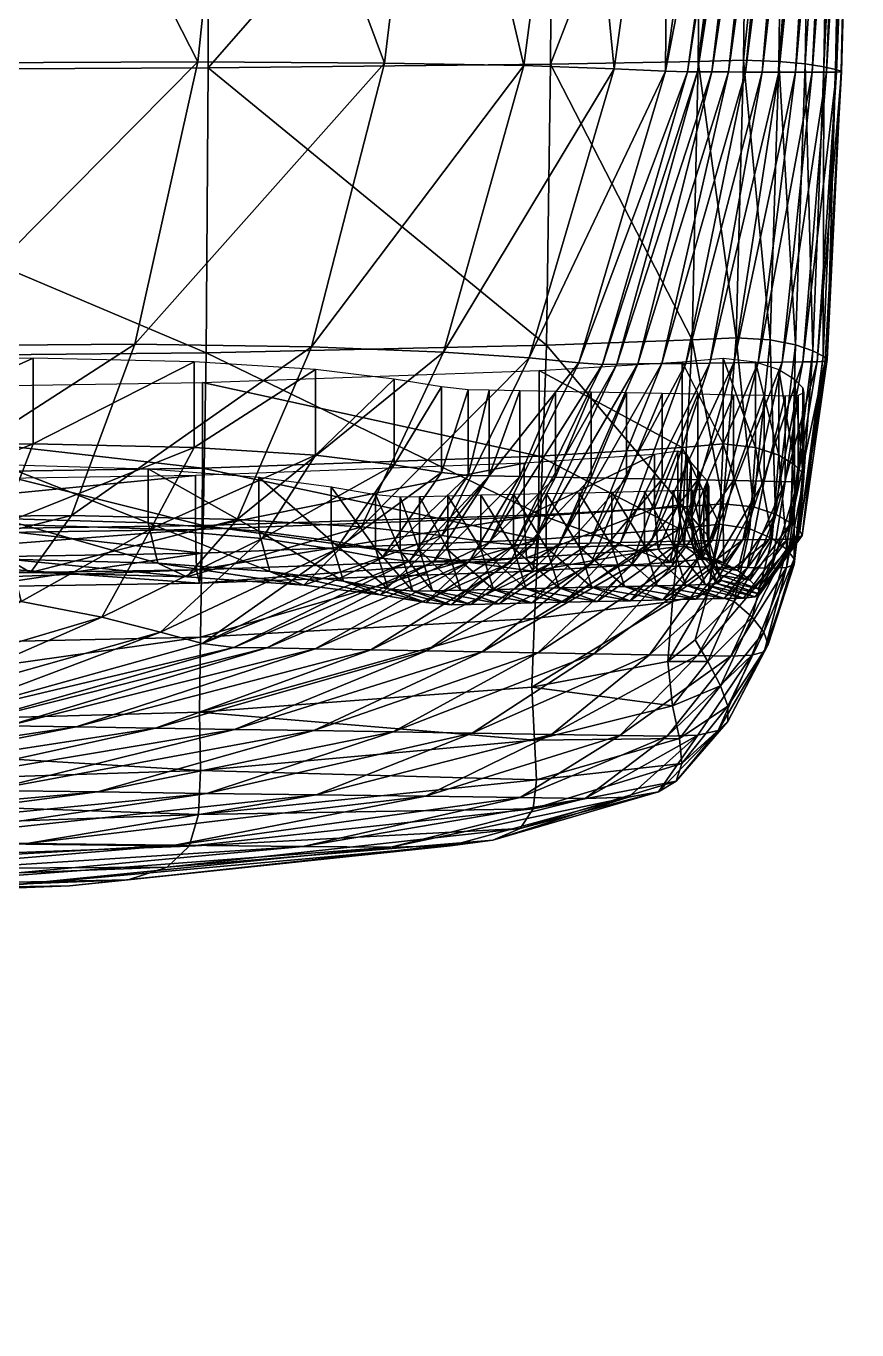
# Model space of a CAD drawing. Header units: centimetres. Extents: x -956 to 956, y -466 to 466.
# Drawn here: x -792.47 to -779.4, y -456.87 to -436.34 of the extents above; entities that cross this region are included whole.
import ezdxf

# ---------------------------------------------------------------- set-up
doc = ezdxf.new("R2010")
doc.units = ezdxf.units.CM
doc.layers.add('fabric', color=7, linetype='Continuous', true_color=0x3d8706)

msp = doc.modelspace()

# ---------------------------------------------------------------- meshes
at = {"layer": 'fabric', "color": 34, "true_color": 0xb1581a}
mesh = msp.add_polyface(dxfattribs=at)
corners = [(-780.172, -430.828, -108.571), (-779.984, -430.829, -154.831), (-779.778, -417.967, -154.821), (-779.927, -417.967, -108.558), (-780.361, -430.827, -74.047), (-780.077, -417.967, -74.031), (-786.093, -430.765, 118.006), (-785.693, -417.951, 118.192), (-788.784, -417.95, 120.859), (-789.13, -430.759, 120.625), (-783.825, -430.781, 113.55), (-783.387, -417.955, 113.682), (-782.357, -430.799, 105.519), (-781.895, -417.96, 105.601), (-781.535, -430.815, 94.199), (-781.064, -417.964, 94.244), (-781.178, -436.881, -360.344), (-781.101, -430.758, -360.38), (-780.533, -430.765, -360.04), (-780.484, -417.951, -360.056), (-781.058, -417.949, -360.4), (-780.053, -417.955, -359), (-780.108, -430.781, -358.988), (-779.746, -417.96, -356.595), (-779.807, -430.799, -356.588), (-781.831, -430.765, -360.645), (-781.797, -417.951, -360.668), (-781.892, -436.898, -360.603), (-784.175, -430.782, -360.771), (-784.151, -417.955, -360.797), (-789.584, -430.806, -360.698), (-789.572, -417.961, -360.725), (-800.101, -430.827, -360.467), (-800.098, -417.966, -360.495), (-792.632, -417.951, 123.413), (-792.906, -430.765, 123.143), (-801.034, -417.956, 125.303), (-781.203, -430.82, 79.874), (-781.091, -430.821, 59.372), (-780.653, -417.965, 59.402), (-780.741, -417.965, 79.905), (-780.928, -430.822, 29.523), (-780.739, -430.824, -5), (-780.375, -417.966, -4.977), (-780.524, -417.965, 29.549), (-780.55, -430.825, -39.524), (-780.226, -417.966, -39.504), (-779.795, -430.831, -224.563), (-779.629, -417.967, -224.557), (-779.71, -393.524, -154.818)]
mesh.append_faces([[corners[k] for k in face] for face in [(0, 1, 2), (2, 3, 0), (4, 0, 3), (3, 5, 4), (6, 7, 8), (8, 9, 6), (7, 6, 10), (10, 11, 7), (12, 13, 11), (11, 10, 12), (13, 12, 14), (14, 15, 13), (16, 17, 18), (19, 18, 17), (17, 20, 19), (18, 19, 21), (21, 22, 18), (23, 24, 22), (22, 21, 23), (25, 26, 20), (20, 17, 25), (27, 25, 17), (26, 25, 28), (28, 29, 26), (30, 31, 29), (29, 28, 30), (31, 30, 32), (32, 33, 31), (34, 35, 9), (9, 8, 34), (35, 34, 36), (37, 38, 39), (39, 40, 37), (14, 37, 40), (40, 15, 14), (41, 42, 43), (43, 44, 41), (38, 41, 44), (44, 39, 38), (45, 4, 5), (5, 46, 45), (42, 45, 46), (46, 43, 42), (1, 47, 48), (48, 2, 1), (3, 2, 49)]], dxfattribs={"vtx2": -1, "color": 34})
mesh = msp.add_polyface(dxfattribs=at)
corners = [(-779.38, -417.968, -335.709), (-779.471, -430.831, -335.709), (-779.5, -430.827, -345.601), (-779.643, -437.052, -345.598), (-779.637, -437.065, -335.709), (-779.735, -437.026, -352.298), (-779.611, -430.816, -352.304), (-779.422, -417.966, -345.602), (-779.519, -430.833, -321.86), (-779.631, -430.832, -289.622), (-779.872, -437.069, -289.629), (-779.716, -437.069, -321.863), (-779.412, -417.968, -321.858), (-779.795, -430.831, -224.563), (-779.5, -417.968, -289.618), (-776.19, -439.658, -107.842), (-777.118, -424.682, -107.842), (-777.118, -424.682, -126.787), (-776.189, -439.659, -126.787), (-776.19, -439.657, -86.292), (-777.118, -424.682, -86.292), (-776.19, -439.656, -64.742), (-777.118, -424.682, -64.742), (-775.533, -439.608, -45.96), (-776.43, -424.682, -45.889), (-772.465, -439.364, -155.423), (-773.286, -424.682, -155.382), (-767.539, -424.682, -158.02), (-766.966, -439.299, -158.213), (-775.258, -439.585, -149.811), (-776.16, -424.682, -149.801), (-776.189, -439.659, -140.521), (-777.118, -424.682, -140.521), (-773.56, -439.466, -32.712), (-774.369, -424.682, -32.431), (-771.482, -439.42, -24.6), (-772.247, -424.682, -24.079), (-767.774, -424.543, -18.064), (-769.455, -424.682, -18.646), (-768.71, -439.14, -19.294), (-767.087, -438.753, -18.688), (-769.56, -439.219, -18.9), (-770.298, -424.682, -18.285), (-770.99, -424.682, -19.415), (-770.222, -439.368, -20.03), (-768.922, -439.16, -18.278), (-769.665, -424.682, -17.638), (-770.508, -439.657, -21.223), (-771.38, -424.682, -20.543), (-769.455, -424.682, -17.959), (-768.71, -439.14, -18.608), (-769.455, -424.682, -18.765), (-768.71, -439.14, -19.414)]
mesh.append_faces([[corners[k] for k in face] for face in [(0, 1, 2), (3, 2, 1), (1, 4, 3), (2, 3, 5), (5, 6, 2), (7, 2, 6), (8, 9, 10), (1, 8, 11), (11, 4, 1), (8, 1, 0), (9, 8, 12), (13, 9, 14), (15, 16, 17), (17, 18, 15), (16, 15, 19), (19, 20, 16), (21, 22, 20), (20, 19, 21), (22, 21, 23), (23, 24, 22), (25, 26, 27), (27, 28, 25), (26, 25, 29), (29, 30, 26), (31, 32, 30), (30, 29, 31), (32, 31, 18), (18, 17, 32), (33, 34, 24), (24, 23, 33), (34, 33, 35), (35, 36, 34), (37, 38, 39), (39, 40, 37), (41, 42, 43), (43, 44, 41), (42, 41, 45), (45, 46, 42), (47, 48, 36), (36, 35, 47), (48, 47, 44), (44, 43, 48), (49, 46, 45), (45, 50, 49), (51, 49, 50), (50, 52, 51)]], dxfattribs={"vtx2": -1, "color": 34})
mesh = msp.add_polyface(dxfattribs=at)
corners = [(-780.172, -430.828, -108.571), (-780.361, -430.827, -74.047), (-780.888, -437.067, -74.078), (-780.625, -437.067, -108.595), (-779.984, -430.829, -154.831), (-780.362, -437.068, -154.849), (-786.832, -436.926, 117.663), (-786.093, -430.765, 118.006), (-789.13, -430.759, 120.625), (-789.768, -436.907, 120.193), (-784.636, -436.965, 113.304), (-783.825, -430.781, 113.55), (-783.215, -437.013, 105.367), (-782.357, -430.799, 105.519), (-782.409, -437.051, 94.116), (-781.535, -430.815, 94.199), (-780.533, -430.765, -360.04), (-780.623, -436.898, -360.012), (-781.178, -436.881, -360.344), (-780.108, -430.781, -358.988), (-780.208, -436.937, -358.968), (-779.807, -430.799, -356.588), (-779.918, -436.984, -356.575), (-779.611, -430.816, -352.304), (-779.735, -437.026, -352.298), (-781.101, -430.758, -360.38), (-781.892, -436.898, -360.603), (-781.831, -430.765, -360.645), (-784.217, -436.941, -360.726), (-784.175, -430.782, -360.771), (-789.606, -437, -360.648), (-789.584, -430.806, -360.698), (-800.106, -437.051, -360.415), (-800.101, -430.827, -360.467), (-792.906, -430.765, 123.143), (-793.412, -436.921, 122.645), (-801.224, -430.782, 125.005), (-781.203, -430.82, 79.874), (-782.06, -437.064, 79.816), (-781.091, -430.821, 59.372), (-781.904, -437.064, 59.318), (-780.928, -430.822, 29.523), (-781.677, -437.065, 29.474), (-780.739, -430.824, -5), (-781.414, -437.065, -5.043), (-780.55, -430.825, -39.524), (-781.151, -437.066, -39.561), (-779.795, -430.831, -224.563), (-780.099, -437.068, -224.575), (-779.631, -430.832, -289.622), (-779.872, -437.069, -289.629)]
mesh.append_faces([[corners[k] for k in face] for face in [(0, 1, 2), (2, 3, 0), (4, 0, 3), (3, 5, 4), (6, 7, 8), (8, 9, 6), (7, 6, 10), (10, 11, 7), (12, 13, 11), (11, 10, 12), (13, 12, 14), (14, 15, 13), (16, 17, 18), (17, 16, 19), (19, 20, 17), (21, 22, 20), (20, 19, 21), (22, 21, 23), (23, 24, 22), (25, 18, 26), (27, 26, 28), (28, 29, 27), (30, 31, 29), (29, 28, 30), (31, 30, 32), (32, 33, 31), (34, 35, 9), (9, 8, 34), (35, 34, 36), (37, 15, 14), (14, 38, 37), (39, 37, 38), (38, 40, 39), (41, 39, 40), (40, 42, 41), (43, 41, 42), (42, 44, 43), (45, 43, 44), (44, 46, 45), (1, 45, 46), (46, 2, 1), (47, 4, 5), (5, 48, 47), (49, 47, 48), (48, 50, 49)]], dxfattribs={"vtx2": -1, "color": 34})
mesh = msp.add_polyface(dxfattribs=at)
corners = [(-780.247, -443.384, -352.271), (-780.229, -443.466, -345.587), (-780.385, -444.822, -345.587), (-780.247, -442.036, -352.271), (-780.229, -442.118, -345.587), (-780.321, -443.506, -335.709), (-780.321, -442.157, -335.709), (-780.376, -441.9, -356.523), (-780.088, -441.453, -356.556), (-780.361, -441.359, -358.937), (-780.208, -436.937, -358.968), (-779.918, -436.984, -356.575), (-779.926, -441.539, -352.288), (-779.735, -437.026, -352.298), (-780.294, -444.287, -352.262), (-780.435, -444.162, -356.484), (-779.861, -441.591, -345.594), (-779.643, -437.052, -345.598), (-779.893, -441.618, -335.709), (-779.637, -437.065, -335.709), (-780.32, -444.402, -335.711), (-780.255, -444.363, -345.589), (-779.872, -437.069, -289.629), (-779.716, -437.069, -321.863), (-779.519, -430.833, -321.86), (-780.02, -441.628, -321.867), (-780.488, -444.419, -321.874), (-780.245, -441.631, -289.639), (-780.572, -441.635, -224.594), (-780.099, -437.068, -224.575), (-775.533, -439.608, -45.96), (-776.19, -439.656, -64.742), (-773.408, -450.504, -64.742), (-776.19, -439.657, -86.292), (-773.407, -450.508, -86.292), (-776.19, -439.658, -107.842), (-773.405, -450.512, -107.842), (-776.189, -439.659, -126.787), (-773.404, -450.515, -126.787), (-776.189, -439.659, -140.521), (-773.404, -450.515, -140.521), (-775.258, -439.585, -149.811), (-772.553, -450.22, -149.746), (-772.465, -439.364, -155.423), (-770.002, -449.336, -155.16), (-766.966, -439.299, -158.213), (-765.248, -449.076, -157.828), (-771.482, -439.42, -24.6), (-773.56, -439.466, -32.712), (-771.081, -449.747, -33.206), (-772.827, -450.313, -46.083), (-767.087, -438.753, -18.688), (-768.71, -439.14, -19.294), (-766.474, -448.44, -20.468), (-767.306, -448.756, -20.006), (-769.56, -439.219, -18.9), (-770.222, -439.368, -20.03), (-766.682, -448.519, -19.435), (-768.922, -439.16, -18.278), (-767.799, -450.508, -22.56), (-770.508, -439.657, -21.223), (-768.71, -439.14, -19.414), (-768.71, -439.14, -18.608), (-766.474, -448.44, -19.782)]
mesh.append_faces([[corners[k] for k in face] for face in [(0, 1, 2), (1, 0, 3), (3, 4, 1), (5, 1, 4), (4, 6, 5), (7, 3, 0), (8, 9, 10), (10, 11, 8), (12, 8, 11), (11, 13, 12), (8, 12, 14), (14, 15, 8), (16, 12, 13), (13, 17, 16), (18, 16, 17), (17, 19, 18), (16, 18, 20), (20, 21, 16), (12, 16, 21), (21, 14, 12), (22, 23, 24), (18, 25, 26), (26, 20, 18), (25, 18, 19), (19, 23, 25), (27, 25, 23), (23, 22, 27), (28, 27, 22), (22, 29, 28), (30, 31, 32), (31, 33, 34), (33, 35, 36), (35, 37, 38), (37, 39, 40), (39, 41, 42), (41, 43, 44), (43, 45, 46), (47, 48, 49), (48, 30, 50), (51, 52, 53), (54, 55, 56), (57, 58, 55), (59, 60, 47), (56, 60, 59), (61, 62, 63), (62, 58, 57)]], dxfattribs={"vtx2": -1, "color": 34})
mesh = msp.add_polyface(dxfattribs=at)
corners = [(-792.549, -445.4, 115.448), (-790.508, -444.256, 116.066), (-792.847, -444.183, 118.112), (-794.305, -445.272, 117.127), (-791.28, -445.649, 111.873), (-795.776, -444.256, 120.159), (-796.69, -445.4, 118.779), (-789.827, -442.976, 116.272), (-792.361, -442.921, 118.441), (-789.827, -441.627, 116.272), (-792.361, -441.573, 118.441), (-800.129, -443.466, -360.202), (-789.696, -443.303, -360.444), (-789.704, -444.642, -360.39), (-800.131, -444.822, -360.145), (-800.129, -442.118, -360.202), (-789.696, -441.954, -360.444), (-795.472, -442.976, 120.619), (-795.472, -441.627, 120.619), (-800.127, -444.356, -360.065), (-789.685, -444.208, -360.305), (-789.742, -445.116, -359.68), (-800.146, -445.279, -359.438), (-789.789, -444.904, -359.078), (-789.148, -444.109, 116.527), (-791.754, -444.047, 118.77), (-792.402, -444.945, 118.084), (-789.941, -445.014, 115.973), (-792.758, -444.733, 117.595), (-790.396, -444.801, 115.576), (-795.459, -444.975, 120.234), (-794.975, -444.075, 121.009), (-795.713, -444.763, 119.686), (-789.639, -441.485, -360.573), (-800.115, -441.587, -360.336), (-800.106, -437.051, -360.415), (-789.606, -437, -360.648), (-794.197, -441.374, 121.873), (-790.759, -441.352, 119.524), (-789.768, -436.907, 120.193), (-793.412, -436.921, 122.645), (-802.117, -441.446, 123.608), (-792.876, -444.095, 117.432), (-795.797, -444.125, 119.503), (-795.797, -443.275, 119.503), (-792.876, -443.245, 117.432), (-790.547, -444.164, 115.444), (-790.547, -443.314, 115.444), (-800.166, -444.429, -358.634), (-789.805, -444.266, -358.877), (-789.805, -443.416, -358.876), (-800.161, -445.067, -358.835)]
mesh.append_faces([[corners[k] for k in face] for face in [(0, 1, 2), (2, 3, 0), (1, 0, 4), (5, 6, 3), (3, 2, 5), (7, 8, 2), (2, 1, 7), (8, 7, 9), (9, 10, 8), (11, 12, 13), (13, 14, 11), (12, 11, 15), (15, 16, 12), (8, 17, 5), (5, 2, 8), (17, 8, 10), (10, 18, 17), (19, 20, 21), (22, 21, 23), (24, 25, 26), (27, 26, 28), (28, 29, 27), (30, 26, 25), (25, 31, 30), (26, 30, 32), (32, 28, 26), (33, 34, 35), (35, 36, 33), (34, 33, 20), (20, 19, 34), (37, 38, 39), (39, 40, 37), (41, 37, 40), (38, 37, 31), (31, 25, 38), (42, 43, 44), (44, 45, 42), (43, 42, 28), (28, 32, 43), (46, 42, 45), (45, 47, 46), (42, 46, 29), (29, 28, 42), (48, 49, 50), (51, 23, 49)]], dxfattribs={"vtx2": -1, "color": 34})
mesh = msp.add_polyface(dxfattribs=at)
corners = [(-791.28, -445.649, 111.873), (-788.757, -444.41, 112.2), (-790.508, -444.256, 116.066), (-790.356, -445.886, 104.532), (-787.596, -444.582, 104.696), (-789.728, -445.963, -360.228), (-789.704, -444.642, -360.39), (-784.413, -444.425, -360.486), (-787.917, -443.098, 112.31), (-789.827, -442.976, 116.272), (-787.917, -441.75, 112.31), (-789.827, -441.627, 116.272), (-786.677, -443.248, 104.751), (-786.873, -444.718, 93.75), (-785.934, -443.372, 93.78), (-786.677, -441.9, 104.751), (-789.696, -443.303, -360.444), (-784.394, -443.112, -360.535), (-789.696, -441.954, -360.444), (-784.495, -444.926, -359.779), (-789.742, -445.116, -359.68), (-789.685, -444.208, -360.305), (-784.597, -444.713, -359.184), (-789.789, -444.904, -359.078), (-788.099, -445.144, 112.085), (-786.898, -445.296, 104.606), (-785.927, -444.364, 104.858), (-787.194, -444.226, 112.487), (-789.941, -445.014, 115.973), (-789.148, -444.109, 116.527), (-792.402, -444.945, 118.084), (-790.396, -444.801, 115.576), (-788.633, -444.931, 111.796), (-784.283, -441.366, -360.655), (-789.639, -441.485, -360.573), (-789.606, -437, -360.648), (-784.374, -444.036, -360.395), (-790.759, -441.352, 119.524), (-787.981, -441.394, 117.13), (-786.832, -436.926, 117.663), (-789.768, -436.907, 120.193), (-791.754, -444.047, 118.77), (-785.899, -441.474, 112.922), (-788.81, -444.294, 111.7), (-790.547, -444.164, 115.444), (-790.547, -443.314, 115.444), (-788.81, -443.444, 111.7), (-787.667, -444.446, 104.363), (-787.667, -443.596, 104.363), (-786.972, -444.567, 93.561), (-786.972, -443.717, 93.561), (-786.774, -445.204, 93.595), (-787.474, -445.083, 104.424), (-784.631, -443.226, -358.985), (-789.805, -443.416, -358.876), (-789.805, -444.266, -358.877), (-784.631, -444.076, -358.985), (-786.583, -444.604, 79.423)]
mesh.append_faces([[corners[k] for k in face] for face in [(0, 1, 2), (3, 4, 1), (5, 6, 7), (8, 9, 2), (2, 1, 8), (9, 8, 10), (10, 11, 9), (12, 8, 1), (1, 4, 12), (4, 13, 14), (8, 12, 15), (15, 10, 8), (7, 6, 16), (17, 16, 18), (19, 20, 21), (22, 23, 20), (24, 25, 26), (26, 27, 24), (28, 24, 27), (27, 29, 28), (30, 28, 29), (24, 28, 31), (31, 32, 24), (33, 34, 35), (36, 21, 34), (37, 38, 39), (39, 40, 37), (38, 37, 41), (41, 29, 38), (42, 38, 29), (29, 27, 42), (43, 44, 45), (45, 46, 43), (44, 43, 32), (32, 31, 44), (47, 43, 46), (46, 48, 47), (49, 47, 48), (48, 50, 49), (47, 49, 51), (51, 52, 47), (43, 47, 52), (52, 32, 43), (53, 54, 55), (56, 55, 23), (57, 49, 50)]], dxfattribs={"vtx2": -1, "color": 34})
mesh = msp.add_polyface(dxfattribs=at)
corners = [(-783.579, -443.455, -39.709), (-783.019, -443.466, -74.201), (-783.019, -442.118, -74.201), (-783.579, -442.107, -39.709), (-784.139, -443.444, -5.217), (-784.139, -442.095, -5.217), (-785.934, -443.372, 93.78), (-786.677, -443.248, 104.751), (-787.596, -444.582, 104.696), (-785.934, -442.023, 93.78), (-786.677, -441.9, 104.751), (-782.147, -442.975, -360.43), (-784.394, -443.112, -360.535), (-784.394, -441.763, -360.535), (-789.696, -443.303, -360.444), (-784.413, -444.425, -360.486), (-789.696, -441.954, -360.444), (-789.606, -437, -360.648), (-784.217, -436.941, -360.726), (-784.283, -441.366, -360.655), (-789.639, -441.485, -360.573), (-784.374, -444.036, -360.395), (-781.986, -441.282, -360.54), (-782.13, -443.913, -360.292), (-784.552, -441.568, 105.129), (-783.773, -441.645, 93.986), (-782.409, -437.051, 94.116), (-783.215, -437.013, 105.367), (-785.899, -441.474, 112.922), (-784.636, -436.965, 113.304), (-787.194, -444.226, 112.487), (-785.927, -444.364, 104.858), (-785.179, -444.474, 93.837), (-787.981, -441.394, 117.13), (-786.832, -436.926, 117.663), (-784.631, -444.076, -358.985), (-782.583, -443.94, -358.93), (-782.583, -443.09, -358.93), (-784.631, -443.226, -358.985), (-789.805, -444.266, -358.877), (-785.515, -443.417, 79.581), (-785.183, -443.423, 59.098), (-785.183, -442.075, 59.098), (-785.515, -442.068, 79.581), (-786.873, -444.718, 93.75), (-784.699, -443.433, 29.276), (-784.699, -442.084, 29.276), (-783.398, -441.669, 79.725), (-782.06, -437.064, 79.816), (-784.783, -444.508, 79.62), (-783.173, -441.666, 59.233), (-784.497, -444.501, 59.134), (-782.845, -441.662, 29.397), (-784.08, -444.493, 29.308), (-782.466, -441.657, -5.111), (-783.599, -444.483, -5.189), (-783.117, -444.473, -39.685), (-782.088, -441.653, -39.618)]
mesh.append_faces([[corners[k] for k in face] for face in [(0, 1, 2), (2, 3, 0), (4, 0, 3), (3, 5, 4), (6, 7, 8), (7, 6, 9), (9, 10, 7), (11, 12, 13), (14, 12, 15), (16, 13, 12), (17, 18, 19), (20, 19, 21), (22, 19, 18), (23, 21, 19), (24, 25, 26), (26, 27, 24), (28, 24, 27), (27, 29, 28), (24, 28, 30), (30, 31, 24), (25, 24, 31), (31, 32, 25), (33, 28, 29), (29, 34, 33), (35, 36, 37), (37, 38, 35), (39, 35, 38), (40, 41, 42), (42, 43, 40), (6, 40, 43), (43, 9, 6), (40, 6, 44), (45, 4, 5), (5, 46, 45), (41, 45, 46), (46, 42, 41), (25, 47, 48), (47, 25, 32), (32, 49, 47), (50, 47, 49), (49, 51, 50), (52, 50, 51), (51, 53, 52), (54, 52, 53), (53, 55, 54), (55, 56, 57)]], dxfattribs={"vtx2": -1, "color": 34})
mesh = msp.add_polyface(dxfattribs=at)
corners = [(-781.5, -442.921, -360.195), (-780.994, -442.976, -359.893), (-781.078, -444.256, -359.875), (-781.5, -441.573, -360.195), (-780.994, -441.627, -359.893), (-782.147, -442.975, -360.43), (-781.56, -444.183, -360.167), (-784.394, -443.112, -360.535), (-782.185, -444.256, -360.391), (-784.394, -441.763, -360.535), (-782.147, -441.627, -360.43), (-784.217, -436.941, -360.726), (-781.892, -436.898, -360.603), (-781.986, -441.282, -360.54), (-781.297, -441.248, -360.29), (-781.178, -436.881, -360.344), (-781.498, -443.864, -360.066), (-782.13, -443.913, -360.292), (-784.283, -441.366, -360.655), (-781.023, -443.914, -359.787), (-781.709, -441.648, -74.126), (-781.33, -441.644, -108.633), (-780.625, -437.067, -108.595), (-782.636, -444.463, -74.182), (-782.154, -444.453, -108.678), (-780.951, -441.639, -154.877), (-781.672, -444.443, -154.911), (-781.872, -443.366, -356.095), (-782.004, -443.215, -358.09), (-782.004, -444.065, -358.09), (-782.068, -443.092, -358.771), (-782.068, -443.942, -358.771), (-782.212, -443.037, -358.822), (-782.212, -443.887, -358.822), (-782.583, -443.09, -358.93), (-782.583, -443.94, -358.93), (-780.855, -442.161, -289.655), (-781.339, -442.151, -224.623), (-781.339, -443.499, -224.623), (-781.899, -443.488, -154.922), (-781.899, -442.14, -154.922), (-782.459, -443.477, -108.693), (-782.459, -442.129, -108.693), (-783.019, -443.466, -74.201), (-783.019, -442.118, -74.201), (-783.398, -441.669, 79.725), (-783.173, -441.666, 59.233), (-781.904, -437.064, 59.318), (-782.06, -437.064, 79.816), (-782.409, -437.051, 94.116), (-783.773, -441.645, 93.986), (-782.845, -441.662, 29.397), (-782.466, -441.657, -5.111), (-781.414, -437.065, -5.043), (-781.677, -437.065, 29.474), (-782.088, -441.653, -39.618), (-780.888, -437.067, -74.078), (-781.151, -437.066, -39.561), (-783.599, -444.483, -5.189), (-783.117, -444.473, -39.685), (-781.191, -444.433, -224.617), (-780.572, -441.635, -224.594)]
mesh.append_faces([[corners[k] for k in face] for face in [(0, 1, 2), (1, 0, 3), (3, 4, 1), (5, 0, 6), (7, 5, 8), (9, 10, 5), (0, 5, 10), (10, 3, 0), (11, 12, 13), (14, 13, 12), (12, 15, 14), (13, 14, 16), (16, 17, 13), (18, 13, 17), (19, 16, 14), (20, 21, 22), (21, 20, 23), (23, 24, 21), (25, 21, 24), (24, 26, 25), (27, 28, 29), (28, 30, 31), (30, 32, 33), (32, 34, 35), (36, 37, 38), (39, 38, 37), (37, 40, 39), (41, 39, 40), (40, 42, 41), (43, 41, 42), (42, 44, 43), (45, 46, 47), (47, 48, 45), (48, 49, 50), (51, 52, 53), (53, 54, 51), (46, 51, 54), (54, 47, 46), (55, 20, 56), (56, 57, 55), (52, 55, 57), (57, 53, 52), (55, 52, 58), (20, 55, 59), (59, 23, 20), (26, 60, 61)]], dxfattribs={"vtx2": -1, "color": 34})
mesh = msp.add_polyface(dxfattribs=at)
corners = [(-780.229, -443.466, -345.587), (-780.321, -443.506, -335.709), (-780.503, -444.866, -335.709), (-780.385, -444.822, -345.587), (-780.384, -444.732, -352.269), (-780.247, -443.384, -352.271), (-780.994, -442.976, -359.893), (-780.622, -443.098, -358.883), (-780.727, -444.41, -358.874), (-781.078, -444.256, -359.875), (-780.994, -441.627, -359.893), (-780.622, -441.75, -358.883), (-780.376, -443.248, -356.523), (-780.497, -444.582, -356.518), (-780.376, -441.9, -356.523), (-781.023, -443.914, -359.787), (-780.678, -444.026, -358.808), (-781.272, -444.915, -358.495), (-780.435, -444.162, -356.484), (-781.08, -445.065, -356.315), (-780.294, -444.287, -352.262), (-780.952, -445.203, -352.208), (-780.255, -444.363, -345.589), (-780.923, -445.287, -345.581), (-780.759, -441.282, -359.968), (-781.297, -441.248, -360.29), (-781.178, -436.881, -360.344), (-780.623, -436.898, -360.012), (-780.361, -441.359, -358.937), (-780.208, -436.937, -358.968), (-780.088, -441.453, -356.556), (-781.33, -441.644, -108.633), (-780.951, -441.639, -154.877), (-780.362, -437.068, -154.849), (-780.625, -437.067, -108.595), (-780.888, -437.067, -74.078), (-781.709, -441.648, -74.126), (-780.522, -443.516, -321.874), (-780.855, -443.509, -289.655), (-781.117, -444.869, -289.657), (-780.737, -444.877, -321.875), (-780.321, -442.157, -335.709), (-780.522, -442.167, -321.874), (-780.855, -442.161, -289.655), (-781.339, -443.499, -224.623), (-780.02, -441.628, -321.867), (-780.245, -441.631, -289.639), (-780.774, -444.425, -289.652), (-780.488, -444.419, -321.874), (-780.572, -441.635, -224.594), (-781.672, -444.443, -154.911), (-781.191, -444.433, -224.617), (-780.099, -437.068, -224.575)]
mesh.append_faces([[corners[k] for k in face] for face in [(0, 1, 2), (2, 3, 0), (3, 4, 5), (6, 7, 8), (8, 9, 6), (7, 6, 10), (10, 11, 7), (12, 5, 4), (4, 13, 12), (7, 12, 13), (13, 8, 7), (12, 7, 11), (11, 14, 12), (5, 12, 14), (15, 16, 17), (16, 18, 19), (18, 20, 21), (20, 22, 23), (24, 25, 26), (26, 27, 24), (28, 24, 27), (27, 29, 28), (24, 28, 16), (16, 15, 24), (25, 24, 15), (28, 30, 18), (18, 16, 28), (31, 32, 33), (33, 34, 31), (34, 35, 36), (37, 38, 39), (39, 40, 37), (1, 37, 40), (40, 2, 1), (37, 1, 41), (41, 42, 37), (38, 37, 42), (42, 43, 38), (44, 38, 43), (45, 46, 47), (47, 48, 45), (49, 32, 50), (46, 49, 51), (51, 47, 46), (32, 49, 52), (52, 33, 32)]], dxfattribs={"vtx2": -1, "color": 34})
mesh = msp.add_polyface(dxfattribs=at)
corners = [(-780.853, -446.194, -345.584), (-780.385, -444.822, -345.587), (-780.503, -444.866, -335.709), (-780.792, -446.078, -352.262), (-780.384, -444.732, -352.269), (-780.86, -445.886, -356.504), (-780.497, -444.582, -356.518), (-780.923, -445.287, -345.581), (-780.952, -445.203, -352.208), (-780.294, -444.287, -352.262), (-780.998, -445.33, -335.714), (-780.255, -444.363, -345.589), (-780.32, -444.402, -335.711), (-780.488, -444.419, -321.874), (-781.181, -445.349, -321.884), (-773.408, -450.504, -64.742), (-773.407, -450.508, -86.292), (-770.32, -456.848, -86.32), (-770.319, -456.848, -64.725), (-772.827, -450.313, -46.083), (-769.81, -456.519, -46.151), (-775.533, -439.608, -45.96), (-776.19, -439.656, -64.742), (-773.405, -450.512, -107.842), (-773.404, -450.515, -126.787), (-770.313, -456.862, -126.773), (-770.315, -456.853, -107.868), (-776.19, -439.657, -86.292), (-776.19, -439.658, -107.842), (-773.404, -450.515, -140.521), (-772.553, -450.22, -149.746), (-769.569, -456.371, -149.504), (-770.321, -456.871, -140.439), (-776.189, -439.659, -126.787), (-776.189, -439.659, -140.521), (-764.39, -453.566, -156.987), (-767.286, -454.854, -154.609), (-770.002, -449.336, -155.16), (-775.258, -439.585, -149.811), (-765.248, -449.076, -157.828), (-772.465, -439.364, -155.423), (-771.081, -449.747, -33.206), (-768.287, -455.528, -33.667), (-769.096, -449.56, -25.551), (-766.679, -454.663, -26.526), (-771.482, -439.42, -24.6), (-773.56, -439.466, -32.712), (-770.222, -439.368, -20.03), (-767.845, -449.352, -21.16), (-767.306, -448.756, -20.006), (-769.56, -439.219, -18.9), (-766.682, -448.519, -19.435), (-767.799, -450.508, -22.56), (-765.915, -454.714, -23.982), (-766.474, -448.44, -19.782), (-766.474, -448.44, -20.587), (-768.71, -439.14, -19.414), (-768.71, -439.14, -18.608)]
mesh.append_faces([[corners[k] for k in face] for face in [(0, 1, 2), (1, 0, 3), (3, 4, 1), (5, 6, 4), (4, 3, 5), (7, 8, 9), (10, 7, 11), (11, 12, 10), (12, 13, 14), (15, 16, 17), (17, 18, 15), (19, 15, 18), (18, 20, 19), (15, 19, 21), (16, 15, 22), (23, 24, 25), (25, 26, 23), (16, 23, 26), (26, 17, 16), (23, 16, 27), (24, 23, 28), (29, 30, 31), (31, 32, 29), (24, 29, 32), (32, 25, 24), (29, 24, 33), (30, 29, 34), (35, 36, 37), (30, 37, 36), (36, 31, 30), (37, 30, 38), (39, 37, 40), (41, 19, 20), (20, 42, 41), (43, 41, 42), (42, 44, 43), (41, 43, 45), (19, 41, 46), (47, 48, 49), (50, 49, 51), (45, 43, 52), (53, 52, 43), (43, 44, 53), (52, 48, 47), (54, 55, 56), (51, 54, 57)]], dxfattribs={"vtx2": -1, "color": 34})
mesh = msp.add_polyface(dxfattribs=at)
corners = [(-801.78, -449.11, -5.201), (-799.45, -449.135, -39.696), (-793.069, -448.378, -39.762), (-795.791, -446.004, 116.233), (-797.763, -446.349, 116.78), (-798.544, -447.047, 114.461), (-805.612, -447.587, 114.128), (-806.827, -448.212, 109.531), (-799.099, -447.559, 110.518), (-795.408, -446.349, 114.79), (-794.916, -446.728, 111.316), (-799.495, -447.953, 103.645), (-794.48, -447.048, 104.2), (-799.535, -448.208, 93.439), (-789.756, -448.757, -358.618), (-800.201, -449.126, -358.318), (-800.137, -448.401, -359.37), (-789.905, -449.253, -356.235), (-800.41, -449.644, -355.918), (-790.249, -449.584, -352.005), (-800.84, -449.99, -351.725), (-791.786, -449.878, -335.668), (-802.627, -450.297, -335.67), (-801.567, -450.197, -345.295), (-790.866, -449.782, -345.432), (-796.69, -445.4, 118.779), (-795.776, -444.256, 120.159), (-803.159, -444.425, 121.651), (-803.631, -445.668, 119.936), (-795.472, -442.976, 120.619), (-803.002, -443.112, 122.223), (-795.472, -441.627, 120.619), (-803.002, -441.763, 122.223), (-789.742, -445.116, -359.68), (-800.146, -445.279, -359.438), (-800.127, -444.356, -360.065), (-789.789, -444.904, -359.078), (-800.161, -445.067, -358.835), (-802.97, -445.086, 121.832), (-795.459, -444.975, 120.234), (-794.975, -444.075, 121.009), (-802.65, -444.176, 122.664), (-803.13, -444.874, 121.25), (-795.713, -444.763, 119.686), (-794.197, -441.374, 121.873), (-802.117, -441.446, 123.608), (-795.797, -444.125, 119.503), (-803.184, -444.236, 121.056), (-803.184, -443.386, 121.056), (-795.797, -443.275, 119.503), (-789.805, -443.416, -358.876), (-800.166, -443.579, -358.634), (-800.166, -444.429, -358.634), (-789.805, -444.266, -358.877), (-799.023, -448.299, 79.497), (-793.501, -447.347, 79.456), (-798, -448.313, 59.02), (-807.509, -449.049, 79.369), (-796.512, -448.333, 29.205), (-806.125, -449.063, 59.06), (-794.791, -448.355, -5.278), (-804.111, -449.085, 29.293), (-793.041, -449.902, -321.866), (-794.883, -449.886, -289.636), (-806.15, -450.305, -289.629), (-804.058, -450.322, -321.89), (-797.565, -449.863, -224.589), (-809.197, -450.281, -224.563), (-803.769, -449.809, -108.623), (-800.667, -449.836, -154.87), (-792.46, -449.211, -154.915), (-794.79, -449.185, -108.684), (-797.12, -449.16, -74.19), (-806.871, -449.782, -74.113)]
mesh.append_faces([[corners[k] for k in face] for face in [(0, 1, 2), (3, 4, 5), (6, 5, 4), (7, 8, 5), (9, 5, 8), (10, 8, 11), (12, 11, 13), (14, 15, 16), (17, 18, 15), (19, 20, 18), (21, 22, 23), (24, 23, 20), (25, 4, 3), (25, 26, 27), (27, 28, 25), (4, 25, 28), (29, 30, 27), (27, 26, 29), (30, 29, 31), (31, 32, 30), (33, 34, 35), (36, 37, 34), (38, 39, 40), (40, 41, 38), (39, 38, 42), (42, 43, 39), (44, 45, 41), (41, 40, 44), (46, 47, 48), (48, 49, 46), (47, 46, 43), (43, 42, 47), (50, 51, 52), (53, 52, 37), (13, 54, 55), (56, 54, 57), (58, 56, 59), (60, 58, 61), (61, 0, 60), (62, 63, 64), (64, 65, 62), (65, 22, 21), (63, 66, 67), (68, 69, 70), (70, 71, 68), (71, 72, 73)]], dxfattribs={"vtx2": -1, "color": 34})
mesh = msp.add_polyface(dxfattribs=at)
corners = [(-781.739, -445.272, -360.083), (-781.56, -444.183, -360.167), (-781.078, -444.256, -359.875), (-782.298, -445.4, -360.274), (-782.185, -444.256, -360.391), (-781.5, -442.921, -360.195), (-782.147, -442.975, -360.43), (-781.824, -444.737, -359.524), (-782.34, -444.79, -359.698), (-782.13, -443.913, -360.292), (-781.498, -443.864, -360.066), (-782.115, -444.524, -358.998), (-782.522, -444.578, -359.122), (-781.494, -444.792, -359.344), (-781.023, -443.914, -359.787), (-781.272, -444.915, -358.495), (-781.925, -444.579, -358.914), (-781.728, -444.436, -345.573), (-781.803, -444.48, -335.718), (-781.803, -443.63, -335.718), (-781.728, -443.587, -345.572), (-781.753, -444.353, -352.139), (-781.753, -443.503, -352.138), (-781.553, -444.99, -352.156), (-781.527, -445.074, -345.575), (-781.872, -444.215, -356.095), (-781.872, -443.366, -356.095), (-782.004, -444.065, -358.09), (-781.821, -444.702, -358.192), (-781.674, -444.853, -356.15), (-782.068, -443.942, -358.771), (-782.004, -443.215, -358.09), (-782.212, -443.887, -358.822), (-782.068, -443.092, -358.771), (-782.583, -443.94, -358.93), (-782.212, -443.037, -358.822), (-781.339, -443.499, -224.623), (-781.899, -443.488, -154.922), (-782.309, -444.846, -154.928), (-781.669, -444.859, -224.627), (-780.855, -443.509, -289.655), (-781.117, -444.869, -289.657), (-782.459, -443.477, -108.693), (-782.948, -444.834, -108.702), (-781.986, -444.499, -321.896), (-782.292, -444.506, -289.685), (-782.292, -443.656, -289.685), (-781.986, -443.649, -321.895), (-783.253, -443.678, -154.981), (-782.738, -443.666, -224.667), (-782.738, -444.516, -224.667)]
mesh.append_faces([[corners[k] for k in face] for face in [(0, 1, 2), (3, 4, 1), (2, 1, 5), (1, 4, 6), (7, 8, 9), (9, 10, 7), (11, 12, 8), (13, 7, 10), (10, 14, 13), (15, 13, 14), (16, 11, 7), (17, 18, 19), (19, 20, 17), (21, 17, 20), (20, 22, 21), (17, 21, 23), (18, 17, 24), (25, 21, 22), (22, 26, 25), (27, 25, 26), (25, 27, 28), (28, 29, 25), (21, 25, 29), (30, 27, 31), (32, 30, 33), (30, 32, 11), (11, 16, 30), (27, 30, 16), (16, 28, 27), (34, 32, 35), (32, 34, 12), (12, 11, 32), (36, 37, 38), (38, 39, 36), (40, 36, 39), (39, 41, 40), (37, 42, 43), (43, 38, 37), (44, 45, 46), (46, 47, 44), (18, 44, 47), (47, 19, 18), (48, 49, 50), (45, 50, 49), (49, 46, 45)]], dxfattribs={"vtx2": -1, "color": 34})
mesh = msp.add_polyface(dxfattribs=at)
corners = [(-784.472, -445.668, -360.341), (-784.413, -444.425, -360.486), (-782.185, -444.256, -360.391), (-783.579, -443.455, -39.709), (-784.139, -443.444, -5.217), (-784.865, -444.798, -5.232), (-784.226, -444.81, -39.722), (-783.019, -443.466, -74.201), (-783.587, -444.822, -74.212), (-784.394, -443.112, -360.535), (-789.685, -444.208, -360.305), (-784.374, -444.036, -360.395), (-784.495, -444.926, -359.779), (-782.34, -444.79, -359.698), (-782.13, -443.913, -360.292), (-782.522, -444.578, -359.122), (-784.597, -444.713, -359.184), (-785.179, -444.474, 93.837), (-785.927, -444.364, 104.858), (-786.898, -445.296, 104.606), (-784.8, -444.563, -39.814), (-785.316, -444.575, -5.337), (-785.316, -443.725, -5.337), (-784.8, -443.713, -39.814), (-784.284, -444.551, -74.291), (-784.284, -443.701, -74.291), (-784.083, -445.189, -74.277), (-784.599, -445.2, -39.798), (-782.583, -443.94, -358.93), (-784.631, -444.076, -358.985), (-789.789, -444.904, -359.078), (-782.459, -443.477, -108.693), (-782.948, -444.834, -108.702), (-786.873, -444.718, 93.75), (-786.437, -444.768, 79.56), (-785.515, -443.417, 79.581), (-785.183, -443.423, 59.098), (-786.057, -444.775, 59.078), (-784.699, -443.433, 29.276), (-785.505, -444.785, 29.258), (-782.636, -444.463, -74.182), (-783.117, -444.473, -39.685), (-783.996, -445.413, -39.75), (-782.738, -444.516, -224.667), (-783.253, -444.528, -154.981), (-783.253, -443.678, -154.981), (-783.769, -444.539, -108.768), (-783.769, -443.689, -108.767), (-783.052, -445.165, -154.972), (-783.568, -445.177, -108.757), (-786.972, -443.717, 93.561), (-786.583, -443.754, 79.423), (-786.583, -444.604, 79.423), (-786.277, -444.597, 58.949), (-786.277, -443.747, 58.949), (-785.831, -444.586, 29.14), (-785.115, -445.212, -5.319), (-785.831, -443.737, 29.14)]
mesh.append_faces([[corners[k] for k in face] for face in [(0, 1, 2), (3, 4, 5), (5, 6, 3), (7, 3, 6), (6, 8, 7), (2, 1, 9), (10, 11, 12), (13, 12, 11), (11, 14, 13), (12, 13, 15), (15, 16, 12), (17, 18, 19), (20, 21, 22), (22, 23, 20), (24, 20, 23), (23, 25, 24), (20, 24, 26), (21, 20, 27), (28, 29, 16), (16, 15, 28), (30, 16, 29), (31, 7, 8), (8, 32, 31), (33, 34, 35), (36, 35, 34), (34, 37, 36), (38, 36, 37), (37, 39, 38), (4, 38, 39), (39, 5, 4), (40, 41, 42), (43, 44, 45), (46, 24, 25), (25, 47, 46), (44, 46, 47), (47, 45, 44), (46, 44, 48), (24, 46, 49), (50, 51, 52), (53, 52, 51), (51, 54, 53), (55, 21, 56), (55, 53, 54), (54, 57, 55), (21, 55, 57), (57, 22, 21)]], dxfattribs={"vtx2": -1, "color": 34})
mesh = msp.add_polyface(dxfattribs=at)
corners = [(-781.078, -444.256, -359.875), (-781.329, -445.4, -359.823), (-781.739, -445.272, -360.083), (-780.727, -444.41, -358.874), (-781.044, -445.649, -358.846), (-780.497, -444.582, -356.518), (-781.56, -444.183, -360.167), (-782.298, -445.4, -360.274), (-782.34, -444.79, -359.698), (-781.824, -444.737, -359.524), (-782.115, -444.524, -358.998), (-781.494, -444.792, -359.344), (-781.272, -444.915, -358.495), (-781.821, -444.702, -358.192), (-781.925, -444.579, -358.914), (-781.08, -445.065, -356.315), (-780.678, -444.026, -358.808), (-780.952, -445.203, -352.208), (-780.435, -444.162, -356.484), (-781.553, -444.99, -352.156), (-781.674, -444.853, -356.15), (-780.923, -445.287, -345.581), (-780.998, -445.33, -335.714), (-781.602, -445.118, -335.717), (-781.527, -445.074, -345.575), (-782.965, -445.389, -108.723), (-782.449, -445.378, -154.946), (-781.672, -444.443, -154.911), (-782.154, -444.453, -108.678), (-783.481, -445.401, -74.237), (-782.636, -444.463, -74.182), (-781.728, -444.436, -345.573), (-781.803, -444.48, -335.718), (-781.753, -444.353, -352.139), (-781.181, -445.349, -321.884), (-781.487, -445.356, -289.668), (-782.091, -445.143, -289.681), (-781.785, -445.136, -321.893), (-780.32, -444.402, -335.711), (-780.488, -444.419, -321.874), (-780.774, -444.425, -289.652), (-783.052, -445.165, -154.972), (-782.537, -445.153, -224.661), (-781.933, -445.366, -224.642), (-781.191, -444.433, -224.617), (-781.986, -444.499, -321.896), (-782.292, -444.506, -289.685), (-782.738, -444.516, -224.667), (-783.253, -444.528, -154.981)]
mesh.append_faces([[corners[k] for k in face] for face in [(0, 1, 2), (1, 0, 3), (3, 4, 1), (4, 3, 5), (6, 2, 7), (8, 9, 10), (11, 12, 13), (13, 14, 11), (9, 11, 14), (15, 12, 16), (17, 15, 18), (15, 17, 19), (19, 20, 15), (12, 15, 20), (20, 13, 12), (21, 22, 23), (23, 24, 21), (17, 21, 24), (24, 19, 17), (25, 26, 27), (27, 28, 25), (29, 25, 28), (28, 30, 29), (19, 24, 31), (24, 23, 32), (20, 19, 33), (34, 35, 36), (36, 37, 34), (22, 34, 37), (37, 23, 22), (34, 22, 38), (35, 34, 39), (39, 40, 35), (41, 42, 43), (42, 36, 35), (43, 35, 40), (40, 44, 43), (26, 43, 44), (44, 27, 26), (45, 32, 23), (23, 37, 45), (46, 45, 37), (37, 36, 46), (47, 46, 36), (36, 42, 47), (48, 47, 42)]], dxfattribs={"vtx2": -1, "color": 34})
mesh = msp.add_polyface(dxfattribs=at)
corners = [(-793.069, -448.378, -39.762), (-791.348, -448.401, -74.245), (-787.943, -447.435, -74.267), (-789.189, -447.415, -39.788), (-790.436, -447.396, -5.309), (-794.791, -448.355, -5.278), (-784.472, -447.587, -359.815), (-789.728, -448.065, -359.652), (-789.744, -447.144, -359.975), (-784.437, -448.212, -358.807), (-789.756, -448.757, -358.618), (-784.49, -448.667, -356.446), (-789.905, -449.253, -356.235), (-784.696, -448.975, -352.202), (-790.249, -449.584, -352.005), (-790.866, -449.782, -345.432), (-785.124, -449.16, -345.548), (-785.795, -449.25, -335.699), (-791.786, -449.878, -335.668), (-788.757, -444.41, 112.2), (-791.28, -445.649, 111.873), (-790.356, -445.886, 104.532), (-794.031, -447.268, 93.545), (-789.692, -446.061, 93.661), (-787.596, -444.582, 104.696), (-786.873, -444.718, 93.75), (-789.728, -445.963, -360.228), (-784.472, -445.668, -360.341), (-786.898, -445.296, 104.606), (-788.099, -445.144, 112.085), (-788.633, -444.931, 111.796), (-787.474, -445.083, 104.424), (-786.178, -445.417, 93.697), (-786.774, -445.204, 93.595), (-786.184, -448.469, -224.64), (-787.905, -448.446, -154.948), (-792.46, -449.211, -154.915), (-790.129, -449.236, -224.619), (-784.695, -448.489, -289.664), (-788.115, -449.257, -289.652), (-789.626, -448.424, -108.728), (-794.79, -449.185, -108.684), (-785.449, -447.474, -154.961), (-786.696, -447.455, -108.746), (-793.041, -449.902, -321.866), (-786.731, -449.272, -321.873), (-794.883, -449.886, -289.636), (-789.202, -446.124, 79.497), (-788.681, -446.133, 59.02), (-786.057, -444.775, 59.078), (-786.437, -444.768, 79.56), (-793.501, -447.347, 79.456), (-787.923, -446.147, 29.205), (-785.505, -444.785, 29.258), (-792.76, -447.359, 58.98), (-791.683, -447.376, 29.17), (-787.046, -446.162, -5.278), (-786.169, -446.178, -39.762), (-785.292, -446.193, -74.245)]
mesh.append_faces([[corners[k] for k in face] for face in [(0, 1, 2), (2, 3, 0), (3, 4, 5), (6, 7, 8), (9, 10, 7), (11, 12, 10), (13, 14, 12), (15, 16, 17), (17, 18, 15), (16, 15, 14), (19, 20, 21), (22, 23, 21), (24, 21, 23), (23, 25, 24), (8, 26, 27), (28, 29, 30), (30, 31, 28), (32, 28, 31), (31, 33, 32), (34, 35, 36), (36, 37, 34), (38, 34, 37), (37, 39, 38), (35, 40, 41), (40, 35, 42), (42, 43, 40), (1, 40, 43), (43, 2, 1), (44, 18, 17), (17, 45, 44), (45, 39, 46), (47, 48, 49), (49, 50, 47), (23, 47, 50), (50, 25, 23), (47, 23, 22), (48, 47, 51), (48, 52, 53), (52, 48, 54), (54, 55, 52), (56, 52, 55), (55, 4, 56), (57, 56, 4), (4, 3, 57), (58, 57, 3), (3, 2, 58)]], dxfattribs={"vtx2": -1, "color": 34})
mesh = msp.add_polyface(dxfattribs=at)
corners = [(-782.309, -444.846, -154.928), (-782.948, -444.834, -108.702), (-784.415, -446.209, -108.728), (-783.587, -444.822, -74.212), (-785.292, -446.193, -74.245), (-782.185, -444.256, -360.391), (-782.298, -445.4, -360.274), (-784.472, -445.668, -360.341), (-784.413, -444.425, -360.486), (-789.728, -445.963, -360.228), (-789.742, -445.116, -359.68), (-784.495, -444.926, -359.779), (-784.597, -444.713, -359.184), (-782.965, -445.389, -108.723), (-783.481, -445.401, -74.237), (-784.083, -445.189, -74.277), (-783.568, -445.177, -108.757), (-782.449, -445.378, -154.946), (-783.052, -445.165, -154.972), (-786.898, -445.296, 104.606), (-786.178, -445.417, 93.697), (-785.179, -444.474, 93.837), (-784.599, -445.2, -39.798), (-784.8, -444.563, -39.814), (-785.115, -445.212, -5.319), (-785.316, -444.575, -5.337), (-784.865, -444.798, -5.232), (-785.505, -444.785, 29.258), (-787.923, -446.147, 29.205), (-786.057, -444.775, 59.078), (-788.681, -446.133, 59.02), (-784.226, -444.81, -39.722), (-786.169, -446.178, -39.762), (-787.046, -446.162, -5.278), (-785.78, -445.454, 79.52), (-785.474, -445.447, 59.04), (-784.497, -444.501, 59.134), (-784.783, -444.508, 79.62), (-786.774, -445.204, 93.595), (-786.382, -445.241, 79.447), (-786.076, -445.234, 58.972), (-785.028, -445.437, 29.223), (-784.512, -445.425, -5.264), (-783.599, -444.483, -5.189), (-784.08, -444.493, 29.308), (-785.63, -445.224, 29.16), (-783.996, -445.413, -39.75), (-782.636, -444.463, -74.182), (-783.117, -444.473, -39.685), (-782.537, -445.153, -224.661), (-783.253, -444.528, -154.981), (-783.769, -444.539, -108.768), (-784.284, -444.551, -74.291), (-786.583, -444.604, 79.423), (-786.277, -444.597, 58.949), (-786.972, -444.567, 93.561), (-785.831, -444.586, 29.14)]
mesh.append_faces([[corners[k] for k in face] for face in [(0, 1, 2), (1, 3, 4), (5, 6, 7), (8, 7, 9), (10, 11, 12), (13, 14, 15), (15, 16, 13), (17, 13, 16), (16, 18, 17), (19, 20, 21), (15, 22, 23), (22, 24, 25), (26, 27, 28), (27, 29, 30), (3, 31, 32), (31, 26, 33), (34, 35, 36), (36, 37, 34), (20, 34, 37), (37, 21, 20), (34, 20, 38), (38, 39, 34), (39, 40, 35), (41, 42, 43), (43, 44, 41), (35, 41, 44), (44, 36, 35), (40, 45, 41), (45, 24, 42), (46, 14, 47), (42, 46, 48), (48, 43, 42), (46, 42, 24), (24, 22, 46), (14, 46, 22), (22, 15, 14), (49, 18, 50), (18, 16, 51), (16, 15, 52), (53, 54, 40), (40, 39, 53), (55, 53, 39), (39, 38, 55), (24, 45, 56), (54, 56, 45), (45, 40, 54)]], dxfattribs={"vtx2": -1, "color": 34})
mesh = msp.add_polyface(dxfattribs=at)
corners = [(-793.069, -448.378, -39.762), (-794.791, -448.355, -5.278), (-801.78, -449.11, -5.201), (-791.348, -448.401, -74.245), (-799.45, -449.135, -39.696), (-797.12, -449.16, -74.19), (-789.189, -447.415, -39.788), (-798.544, -447.047, 114.461), (-795.408, -446.349, 114.79), (-795.791, -446.004, 116.233), (-799.099, -447.559, 110.518), (-794.916, -446.728, 111.316), (-799.495, -447.953, 103.645), (-794.48, -447.048, 104.2), (-799.535, -448.208, 93.439), (-794.031, -447.268, 93.545), (-789.728, -448.065, -359.652), (-800.137, -448.401, -359.37), (-800.141, -447.435, -359.71), (-789.744, -447.144, -359.975), (-789.756, -448.757, -358.618), (-800.201, -449.126, -358.318), (-789.905, -449.253, -356.235), (-800.41, -449.644, -355.918), (-790.249, -449.584, -352.005), (-801.567, -450.197, -345.295), (-790.866, -449.782, -345.432), (-791.786, -449.878, -335.668), (-800.84, -449.99, -351.725), (-792.549, -445.4, 115.448), (-794.305, -445.272, 117.127), (-791.28, -445.649, 111.873), (-790.356, -445.886, 104.532), (-789.728, -445.963, -360.228), (-800.137, -446.194, -359.975), (-789.704, -444.642, -360.39), (-800.131, -444.822, -360.145), (-796.69, -445.4, 118.779), (-789.626, -448.424, -108.728), (-794.79, -449.185, -108.684), (-792.46, -449.211, -154.915), (-787.905, -448.446, -154.948), (-799.023, -448.299, 79.497), (-798, -448.313, 59.02), (-792.76, -447.359, 58.98), (-793.501, -447.347, 79.456), (-796.512, -448.333, 29.205), (-790.436, -447.396, -5.309), (-791.683, -447.376, 29.17), (-793.041, -449.902, -321.866), (-804.058, -450.322, -321.89), (-794.883, -449.886, -289.636), (-786.731, -449.272, -321.873), (-797.565, -449.863, -224.589), (-788.115, -449.257, -289.652), (-790.129, -449.236, -224.619), (-800.667, -449.836, -154.87), (-789.202, -446.124, 79.497), (-788.681, -446.133, 59.02)]
mesh.append_faces([[corners[k] for k in face] for face in [(0, 1, 2), (3, 0, 4), (4, 5, 3), (1, 0, 6), (7, 8, 9), (10, 11, 8), (12, 13, 11), (14, 15, 13), (16, 17, 18), (18, 19, 16), (17, 16, 20), (21, 20, 22), (23, 22, 24), (25, 26, 27), (28, 24, 26), (8, 29, 30), (30, 9, 8), (29, 8, 11), (11, 31, 29), (13, 32, 31), (31, 11, 13), (32, 13, 15), (33, 19, 18), (18, 34, 33), (35, 33, 34), (34, 36, 35), (9, 30, 37), (38, 3, 5), (5, 39, 38), (39, 40, 41), (42, 43, 44), (44, 45, 42), (45, 15, 14), (46, 1, 47), (47, 48, 46), (43, 46, 48), (48, 44, 43), (27, 49, 50), (51, 49, 52), (53, 51, 54), (54, 55, 53), (56, 53, 55), (55, 40, 56), (15, 45, 57), (45, 44, 58)]], dxfattribs={"vtx2": -1, "color": 34})
mesh = msp.add_polyface(dxfattribs=at)
corners = [(-781.739, -446.349, -359.788), (-782.298, -447.046, -359.823), (-782.373, -446.349, -360.083), (-781.942, -446.004, -359.988), (-781.541, -446.728, -358.827), (-782.185, -447.559, -358.846), (-781.425, -447.048, -356.495), (-782.149, -447.953, -356.504), (-781.427, -447.29, -352.257), (-782.242, -448.233, -352.262), (-782.517, -448.401, -345.584), (-781.581, -447.435, -345.582), (-781.898, -447.506, -335.709), (-782.989, -448.482, -335.709), (-780.503, -444.866, -335.709), (-781.049, -446.249, -335.709), (-780.853, -446.194, -345.584), (-780.792, -446.078, -352.262), (-781.329, -445.4, -359.823), (-781.739, -445.272, -360.083), (-781.044, -445.649, -358.846), (-780.86, -445.886, -356.504), (-780.497, -444.582, -356.518), (-782.298, -445.4, -360.274), (-783.673, -448.503, -321.878), (-782.384, -447.523, -321.88), (-781.382, -446.263, -321.878), (-781.903, -446.254, -289.664), (-783.125, -447.511, -289.669), (-780.737, -444.877, -321.875), (-781.117, -444.869, -289.657), (-782.661, -446.24, -224.64), (-784.203, -447.494, -224.649), (-781.669, -444.859, -224.627), (-783.538, -446.225, -154.948), (-782.309, -444.846, -154.928), (-781.933, -445.366, -224.642), (-782.449, -445.378, -154.946), (-783.052, -445.165, -154.972), (-781.487, -445.356, -289.668), (-782.537, -445.153, -224.661)]
mesh.append_faces([[corners[k] for k in face] for face in [(0, 1, 2), (2, 3, 0), (1, 0, 4), (4, 5, 1), (6, 7, 5), (5, 4, 6), (7, 6, 8), (8, 9, 7), (10, 11, 12), (12, 13, 10), (11, 10, 9), (9, 8, 11), (14, 15, 16), (11, 16, 15), (15, 12, 11), (16, 11, 8), (8, 17, 16), (18, 0, 3), (3, 19, 18), (0, 18, 20), (20, 4, 0), (21, 6, 4), (4, 20, 21), (22, 21, 20), (6, 21, 17), (17, 8, 6), (2, 23, 19), (19, 3, 2), (24, 13, 12), (12, 25, 24), (26, 27, 28), (28, 25, 26), (15, 26, 25), (25, 12, 15), (26, 15, 14), (14, 29, 26), (27, 26, 29), (29, 30, 27), (27, 31, 32), (31, 27, 30), (30, 33, 31), (34, 31, 33), (33, 35, 34), (36, 37, 38), (39, 36, 40)]], dxfattribs={"vtx2": -1, "color": 34})
mesh = msp.add_polyface(dxfattribs=at)
corners = [(-789.744, -447.144, -359.975), (-784.51, -446.752, -360.112), (-784.472, -447.587, -359.815), (-789.728, -448.065, -359.652), (-784.437, -448.212, -358.807), (-789.756, -448.757, -358.618), (-784.49, -448.667, -356.446), (-789.905, -449.253, -356.235), (-784.696, -448.975, -352.202), (-782.298, -447.046, -359.823), (-782.373, -446.349, -360.083), (-782.185, -447.559, -358.846), (-782.149, -447.953, -356.504), (-782.242, -448.233, -352.262), (-785.124, -449.16, -345.548), (-782.517, -448.401, -345.584), (-782.989, -448.482, -335.709), (-785.795, -449.25, -335.699), (-790.249, -449.584, -352.005), (-784.415, -446.209, -108.728), (-783.538, -446.225, -154.948), (-782.309, -444.846, -154.928), (-785.292, -446.193, -74.245), (-782.948, -444.834, -108.702), (-787.943, -447.435, -74.267), (-786.696, -447.455, -108.746), (-785.449, -447.474, -154.961), (-782.298, -445.4, -360.274), (-784.472, -445.668, -360.341), (-783.673, -448.503, -321.878), (-784.695, -448.489, -289.664), (-788.115, -449.257, -289.652), (-786.731, -449.272, -321.873), (-782.384, -447.523, -321.88), (-783.125, -447.511, -289.669), (-786.184, -448.469, -224.64), (-784.203, -447.494, -224.649), (-787.905, -448.446, -154.948), (-787.923, -446.147, 29.205), (-787.046, -446.162, -5.278), (-784.865, -444.798, -5.232), (-786.169, -446.178, -39.762), (-783.587, -444.822, -74.212), (-784.226, -444.81, -39.722), (-782.661, -446.24, -224.64), (-781.903, -446.254, -289.664), (-785.474, -445.447, 59.04), (-785.78, -445.454, 79.52), (-786.382, -445.241, 79.447), (-785.028, -445.437, 29.223), (-786.076, -445.234, 58.972), (-784.512, -445.425, -5.264), (-785.63, -445.224, 29.16)]
mesh.append_faces([[corners[k] for k in face] for face in [(0, 1, 2), (3, 2, 4), (5, 4, 6), (7, 6, 8), (9, 2, 1), (1, 10, 9), (2, 9, 11), (11, 4, 2), (12, 6, 4), (4, 11, 12), (6, 12, 13), (13, 8, 6), (14, 15, 16), (16, 17, 14), (15, 14, 8), (8, 13, 15), (18, 8, 14), (19, 20, 21), (22, 19, 23), (19, 22, 24), (24, 25, 19), (20, 19, 25), (25, 26, 20), (27, 10, 1), (1, 28, 27), (28, 1, 0), (29, 30, 31), (31, 32, 29), (16, 29, 32), (32, 17, 16), (30, 29, 33), (33, 34, 30), (35, 30, 34), (34, 36, 35), (37, 35, 36), (36, 26, 37), (38, 39, 40), (41, 22, 42), (39, 41, 43), (44, 20, 26), (26, 36, 44), (36, 34, 45), (46, 47, 48), (49, 46, 50), (51, 49, 52)]], dxfattribs={"vtx2": -1, "color": 34})

doc.saveas('drawing.dxf')
